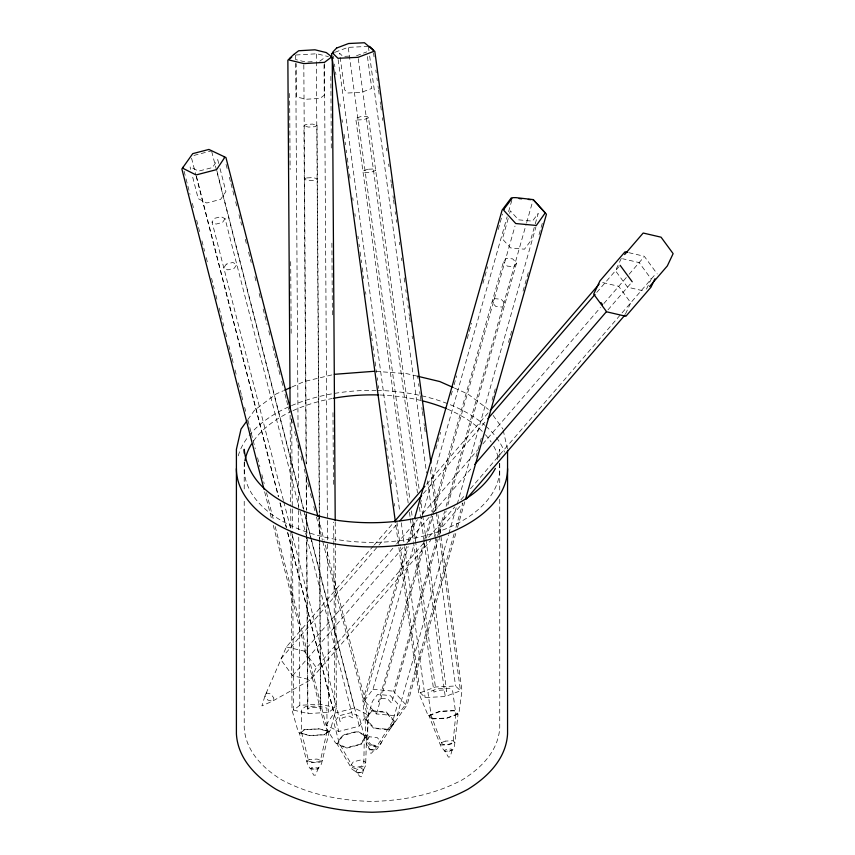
<?xml version="1.0" encoding="UTF-8"?>
<svg xmlns="http://www.w3.org/2000/svg" width="855" height="855" viewBox="0 0 855 855"><rect width="100%" height="100%" fill="white"/><g stroke="black" fill="none" stroke-linecap="round" stroke-linejoin="round"><path stroke-width="0.64" stroke-dasharray="4.28 3.21" d="M363.525 769.553L361.783 776.746L360.062 776.693L355.723 771.584L357.208 769.35L361.109 768.346L363.525 769.553L362.028 771.787L358.138 772.792L355.723 771.584M497.418 459.509L499.737 449.324L499.737 457.04M452.113 749.931L450.243 756.793L448.415 757.135L444.461 750.305L447.357 749.204L451.184 749.023L452.113 749.931L449.217 751.021L445.391 751.214L444.461 750.305M406.627 546.431L362.883 700.491L364.23 717.837L373.827 728.449L389.656 729.7L407.204 704.648L456.046 532.612M408.081 541.301L413.916 520.759M454.133 533.755L405.655 704.499L397.094 715.881L376.478 713.946L364.422 700.64L408.166 546.58M409.63 541.439L415.829 519.616M420.2 504.215L421.291 500.367M435.879 449.014L440.614 432.32M451.184 395.085L452.274 391.237M454.101 384.814L456.656 375.837M467.225 338.601L471.597 323.19M482.904 283.4L487.639 266.707M498.209 229.471L502.58 214.071M364.422 700.64L372.983 689.258L413.809 545.469M415.274 540.339L422.199 515.939M422.562 514.657L507.133 216.817M508.597 211.677L511.867 200.123M508.201 218.495L502.409 238.908L510.542 247.897L524.468 249.2L530.239 241.516L534.589 226.212M509.644 213.397L510.371 210.843L518.515 219.831L532.43 221.135L538.212 213.451L534.952 224.929M424.337 540.542L378.498 701.955L381.212 698.353L387.753 698.963L391.579 703.184L438.145 539.206M424.7 539.259L431.978 513.631M432.341 512.359L503.456 261.887L506.171 258.274L512.711 258.883L516.538 263.105L447.593 505.893M376.478 713.946L424.967 543.203M426.421 538.062L432.619 516.238M432.983 514.956L514.999 226.094M405.655 704.499L393.599 691.193L437.343 537.132M437.707 535.85L444.632 511.461M446.096 506.32L526.285 223.882M526.659 222.599L532.847 200.775M439.598 534.076L446.139 511.012M397.094 715.881L448.49 534.867M448.854 533.573L456.88 505.337M457.243 504.055L535.978 226.746M455.961 527.332L462.886 502.943L434.19 536.352M476.011 456.73L481.846 436.189M492.053 400.236L496.06 386.118M508.447 342.46L512.102 329.624M523.036 291.117L528.871 270.575M539.077 234.623L543.085 220.505M457.5 527.482L464.799 501.8M318.509 767.95L315.377 775.207L313.561 775.079L310.664 768.41L311.851 767.512L318.509 767.95L317.323 768.848L313.4 769.083L310.664 768.41M373.475 545.896L286.361 646.946L264.922 696.034L261.919 705.888L272.414 701.186L310.493 679.843L430.706 540.392M423.449 543.267L316.297 667.563L310.493 679.843L292.613 675.685L280.547 659.237L378.113 546.056M621.286 258.434L615.472 270.725L627.538 287.173L645.418 291.341M625.497 313.935L630.787 302.766L618.71 286.318L600.841 282.15M646.476 289.108L651.232 279.051L639.155 262.603L622.558 258.734M394.978 721.599L377.151 748.927L374.982 750.263L370.45 749.835L366.271 743.85L365.096 718.798L371.294 710.548L386.236 711.948L394.978 721.599L388.779 729.849M283.433 500.474L212.051 222.054L214.53 218.346L221.028 216.657L225.057 218.688L298.758 506.149M225.057 218.688L222.567 222.396L216.069 224.085L212.051 222.054M326.097 725.083L333.92 713.38L354.419 708.058L367.094 714.449L359.271 726.152L338.772 731.474L326.097 725.083L275.118 526.231M273.247 525.344L324.558 725.489L335.523 742.942L346.051 748.253L360.917 744.395L367.426 734.659L368.633 714.053L324.269 541.023M360.917 744.395L361.344 743.775M247.8 419.623L254.566 410.186L276.112 393.973L283.443 390.735M516.538 263.105L513.823 266.717L507.282 266.108L503.456 261.887M373.956 745.175L376.243 747.708L371.487 753.18L370.418 753.084L368.409 746.971L370.033 744.801L377.333 745.592L392.702 721.385L397.703 703.761L390.297 695.575L377.632 694.388L372.374 701.389L367.372 719.012L368.035 741.253L371.465 745.047M374.34 544.881L393.503 522.651M426.613 484.251L488.462 412.505M378.989 545.052L398.152 522.811M423.417 493.517L485.266 421.761M596.758 292.431L620.142 265.317M286.361 646.946L304.23 651.104L395.705 545.009M396.57 543.994L417.486 519.744M422.712 513.673L477.592 450.019M482.819 443.959L600.424 307.533M603.908 303.493L628.243 275.267M629.109 274.263L643.826 257.184M292.613 675.685L405.858 544.314M406.734 543.31L430.257 516.025M433.742 511.985L472.067 467.525M607.958 309.884L631.343 282.77M428.676 537.207L454.817 506.887M460.909 499.812L465.27 494.756M470.496 488.697L621.2 313.881M622.066 312.866L655.892 273.632M319.781 61.229L324.013 58.033M306.09 463.709L303.942 125.974L305.93 124.467L312.481 124.082L317.045 125.204L319.514 513.641M317.045 125.204L315.057 126.7L308.505 127.085L303.942 125.974M292.431 533.883L293.554 710.067L299.816 705.332L320.475 704.125L334.861 707.641L333.674 522.116M293.554 710.067L307.95 713.583L328.598 712.365L334.861 707.641M291.983 386.952L304.188 381.544L331.858 374.918M335.053 52.251L347.91 47.388L369.552 46.33M356.503 55.767L366.784 51.877M408.166 502.986L355.744 118.46L360.575 116.633L366.955 116.323L368.516 117.84L419.132 489.146M368.516 117.84L363.685 119.668L357.305 119.978L355.744 118.46M420.2 692.742L435.419 686.982L455.555 685.999L460.471 690.787L445.241 696.558L425.106 697.53L420.2 692.742L400.354 547.157M428.868 715.443L439.908 711.264L454.497 710.558L458.056 714.032L454.486 746.084L452.712 749.899L449.367 751.171L444.942 751.385L441.073 746.736L428.868 715.443L432.427 718.916L447.026 718.211L458.056 714.032L458.985 712.867L461.978 690.712L437.974 514.699M193.946 155.418L211.089 150.972M295.905 54.998L316.799 53.769L328.406 56.612M312.182 61.678L305.844 62.052L296.129 59.679M349.086 56.12L342.908 56.43L339.585 53.192L344.576 89.764L347.889 93.003L361.483 92.34L371.765 88.45L367.319 55.789M375.879 371.348L407.066 373.721L418.384 376.424M372.983 689.258L393.599 691.193M374.618 749.867L370.707 749.504L368.409 746.971M628.885 252.685L644.264 256.265L657.239 273.953M454.422 388.031L467.845 393.973L488.365 409.417M432.427 718.916L427.639 714.385L418.683 692.817L395.416 522.084M304.23 651.104L316.297 667.563M493.153 415.434L502.932 429.071M318.306 517.777L323.938 539.729M226.051 164.374L227.708 170.829M229.364 177.284L230.69 182.457M231.021 183.739L234.003 195.368M235.659 201.823L237.316 208.278M238.973 214.733L241.612 225.068M245.257 239.272L246.913 245.727M248.57 252.182L251.22 262.506M254.865 276.71L256.511 283.176M259.161 293.5L260.818 299.955M263.137 308.997L267.113 324.494M268.769 330.949L270.426 337.404M272.734 346.446L276.71 361.932M277.041 363.225L280.023 374.853M281.68 381.309L283.336 387.764M284.993 394.219L286.307 399.381M286.639 400.674L289.621 412.292M291.277 418.747L292.934 425.213M294.59 431.668L295.916 436.83M296.247 438.123L299.229 449.741M300.885 456.196L302.531 462.651M304.188 469.106L305.513 474.279M305.844 475.572L308.826 487.19M310.483 493.645L312.139 500.1M313.796 506.555L315.121 511.718M316.435 516.89L322.399 540.125M322.73 541.418L367.094 714.449M218.72 163.465L217.747 159.65L212.457 167.548L198.617 171.139L190.067 166.832L190.718 169.376M220.034 168.563L225.912 191.488L220.622 199.397L206.782 202.988L198.221 198.67L192.343 175.745M216.914 170.915L303.653 509.227M304.979 514.389L311.263 538.928M311.594 540.21L359.271 726.152M211.719 151.538L303.429 509.206M303.76 510.499L310.386 536.331M310.718 537.613L354.419 708.058M300.084 511.322L306.379 535.871M306.71 537.164L353.104 718.082L349.075 716.052L342.577 717.74L340.098 721.46L291.384 531.489M283.764 501.767L291.053 530.196M196.415 176.237L278.516 496.466M280.173 502.922L286.468 527.46M287.793 532.622L338.772 731.474M191.552 158.143L195.859 174.933M196.19 176.216L278.303 496.456M279.959 502.911L286.243 527.439M287.569 532.601L333.92 713.38M184.071 171.139L185.717 177.594M186.048 178.887L190.024 194.384M192.343 203.426L194 209.881M196.65 220.205L199.632 231.833M201.94 240.864L204.591 251.199M206.247 257.654L207.904 264.11M211.548 278.313L214.199 288.648M215.845 295.103L217.501 301.559M219.158 308.014L223.796 326.086M225.453 332.542L227.109 339.007M228.766 345.463L231.737 357.08M232.068 358.373L233.394 363.535M235.05 369.991L236.707 376.446M238.363 382.901L241.345 394.529M241.676 395.822L243.002 400.984M244.658 407.44L245.652 411.308M247.961 420.35L250.943 431.978M251.274 433.261L255.25 448.757M257.569 457.799L259.888 466.841M261.865 474.589L264.184 483.62M266.504 492.662L273.792 521.069M264.633 491.775L271.591 518.889M503.221 430.332L507.56 449.324M431.486 467.054L437.258 509.398M373.496 52.882L374.041 56.847M375.847 70.089L376.211 72.728M376.927 78.029L377.29 80.669M378.006 85.97L378.37 88.61M378.551 89.935L379.449 96.551M380.176 101.852L380.539 104.492M380.721 105.817L381.619 112.433M382.345 117.734L382.698 120.373M386.492 148.172L386.855 150.811M388.651 164.053L389.014 166.693M390.821 179.935L391.184 182.575M391.366 183.9L392.263 190.515M392.99 195.816L393.343 198.456M393.524 199.781L394.433 206.397M395.149 211.698L395.512 214.338M396.228 219.639L396.592 222.279M399.296 242.136L399.659 244.776M401.465 258.018L401.829 260.657M404.169 277.864L405.078 284.48M405.794 289.781L406.157 292.421M406.884 297.722L407.237 300.362M407.963 305.663L408.327 308.302M409.043 313.603L409.406 316.243M409.588 317.568L410.486 324.184M412.11 336.101L412.473 338.751M417.529 375.805L417.881 378.455M418.608 383.745L418.971 386.396M419.687 391.686L420.051 394.337M420.233 395.651L421.13 402.278M421.857 407.568L422.22 410.218M422.391 411.533L423.3 418.159M424.016 423.449L424.379 426.1M424.561 427.415L425.288 432.716M430.332 469.769L435.932 510.798M436.103 512.124L439.171 534.621M439.352 535.946L460.471 690.787M368.409 46.769L368.954 50.734M369.67 56.035L426.506 472.922M427.586 480.863L431.743 511.301M432.459 516.602L434.992 535.123M435.163 536.448L455.555 685.999M421.12 503.691L422.562 514.261M422.744 515.586L425.801 538.062M425.982 539.387L446.716 691.46L445.156 689.942L438.775 690.252L433.945 692.08L413.574 542.658M358.277 58.642L417.454 492.737M419.442 507.304L424.133 541.707M424.315 543.032L445.241 696.558M348.274 47.741L409.983 500.367M411.426 510.959L435.419 686.982M409.427 512.241L410.154 517.532M410.325 518.857L413.393 541.333M338.142 59.626L399.851 512.241M401.294 522.832L404.362 545.33M404.543 546.655L425.106 697.53M333.407 56.152L333.771 58.803M334.497 64.093L334.85 66.743M335.577 72.034L335.94 74.684M339.905 103.797L340.269 106.448M342.075 119.679L342.428 122.329M344.052 134.235L344.96 140.861M345.142 142.176L345.495 144.826M346.222 150.117L346.585 152.767M347.301 158.057L348.209 164.684M348.391 165.998L348.744 168.649M349.471 173.939L350.368 180.565M352.72 197.762L353.083 200.412M354.878 213.643L355.242 216.294M357.946 236.151L358.309 238.791M359.036 244.092L359.389 246.732M360.115 252.033L361.013 258.648M361.195 259.973L361.558 262.613M362.274 267.914L363.183 274.53M363.364 275.855L363.728 278.495M365.523 291.737L365.887 294.377M370.942 331.441L371.658 336.731M371.84 338.056L372.203 340.696M372.93 345.997L373.827 352.613M374.009 353.938L374.372 356.578M375.089 361.879L375.997 368.494M376.168 369.82L376.531 372.459M377.258 377.76L377.611 380.4M378.338 385.701L378.701 388.341M383.745 425.405L384.109 428.045M385.733 439.962L386.642 446.577M386.813 447.902L387.176 450.553M387.903 455.843L388.266 458.494M388.982 463.784L389.346 466.435M390.062 471.725L390.425 474.375M391.152 479.666L392.05 486.281M394.39 503.488L394.754 506.139M396.923 522.02L400.172 545.843M335.224 522.031L335.352 542.049M335.363 543.385L336.41 707.545L330.425 730.138L329.325 731.335L324.793 734.766L309.82 735.642L299.389 733.088L298.277 732.03L292.015 710.152L290.7 504.61M330.842 76.33L331.312 151.068M331.9 243.162L332.381 317.91M332.98 412.676L333.45 486.078M324.462 63.708L327.518 542.861M327.529 544.197L328.598 712.365M324.056 64.681L324.248 95.226L320.016 98.421L306.079 99.244L296.364 96.872L296.151 63.665M319.524 514.977L319.685 538.992M319.685 540.328L320.764 708.464L316.2 707.352L309.649 707.737L307.661 709.233L306.4 511.739M316.329 54.132L319.257 513.257M319.268 514.592L320.475 704.125M303.814 64.927L306.357 463.998M306.443 477.347L306.646 509.377M306.678 514.71L306.838 538.736M306.838 540.071L307.95 713.583M306.186 478.383L306.389 510.414M295.68 55.34L295.723 62.009M295.734 63.345L298.064 430.386M298.149 443.734L298.566 509.131M298.577 510.467L298.716 531.821M298.748 537.164L299.816 705.332M289.631 93.441L290.112 169.514M290.7 261.609L291.17 335.021M291.705 419.1L292.431 532.547M290.134 415.188L290.689 503.274M499.737 463.474L499.737 489.979M499.737 499.331L499.737 727.648C498.369 750.936 481.141 768.175 462.32 779.813C434.554 794.69 403.261 800.718 371.978 801.413C340.696 800.718 309.403 794.69 281.637 779.813C262.816 768.175 245.599 750.936 244.22 727.648L244.22 499.331M244.22 462.192L244.22 489.979M238.224 455.854A135.571 78.275 0 0 1 248.292 436.563M249.115 435.526A135.571 78.275 0 0 1 375.89 390.382M377.205 390.404A135.571 78.275 0 0 1 484.967 425.352M485.886 426.175A135.571 78.275 0 0 1 495.665 436.563M496.466 437.61A135.571 78.275 0 0 1 504.493 452.071M499.438 463.496A127.758 73.765 0 0 1 370.856 542.38A127.758 73.765 0 0 1 244.701 462.202M253.572 440.924A127.758 73.765 0 0 1 291.801 411.191M292.998 410.646A127.758 73.765 0 0 1 332.274 398.505M379.962 394.999A127.758 73.765 0 0 1 420.874 400.471M447.304 409.043A127.758 73.765 0 0 1 482.626 431.743M485.437 434.714A127.758 73.765 0 0 1 491.123 441.982M493.741 446.278A127.758 73.765 0 0 1 498.497 458.355M364.316 736.497L363.845 762.778L361.622 766.101L355.787 767.619L352.175 765.802L339.136 743.038L334.006 723.031L338.804 715.849L351.405 712.578L359.196 716.501L364.316 736.497M366.592 735.909L365.63 765.567L362.413 771.969L357.903 773.144L351.961 769.115L336.87 743.626L342.534 735.14L357.401 731.282L366.592 735.909M455.833 714.139L453.032 742.621L448.704 744.267L442.965 744.545L441.565 743.177L431.091 715.336L427.96 692.368L437.311 688.82L449.687 688.222L452.701 691.161L455.833 714.139M327.048 731.463L320.422 760.501L318.637 761.848L312.759 762.2L308.666 761.196L301.665 732.959L301.516 709.597L305.363 706.69L318.06 705.941L326.899 708.111L327.048 731.463M329.325 731.335L321.448 764.017L317.75 768.955L313.208 769.222L310.044 768.453L307.682 764.819L299.389 733.088L303.931 729.668L318.894 728.781L329.325 731.335M266.375 692.956L264.922 696.034L267.946 700.138L272.414 701.186L273.867 698.108L270.843 693.993L266.375 692.956M226.276 264.152L223.796 267.872L227.815 269.891L234.313 268.203L236.803 264.494L232.774 262.464L226.276 264.152M343.047 735.396L337.693 743.412L346.371 747.783L360.404 744.139L365.758 736.123L357.08 731.752L343.047 735.396M353.243 761.88L350.293 766.294L355.071 768.698L362.787 766.689L365.737 762.286L360.96 759.881L353.243 761.88M494.714 298.641L491.999 302.253L495.815 306.475L502.355 307.084L505.07 303.482L501.244 299.261L494.714 298.641M371.786 711.082L365.919 718.873L374.169 727.99L388.288 729.315L394.144 721.524L385.894 712.407L371.786 711.082M369.36 736.786L366.132 741.071L370.675 746.084L378.444 746.81L381.661 742.535L377.119 737.512L369.36 736.786M306.272 177.968L304.284 179.475L308.847 180.587L315.399 180.202L317.387 178.706L312.823 177.584L306.272 177.968M304.508 729.807L300.223 733.045L310.066 735.45L324.205 734.627L328.502 731.388L318.648 728.973L304.508 729.807M309.125 759.529L306.763 761.303L312.182 762.628L319.962 762.179L322.314 760.394L316.895 759.069L309.125 759.529M367.746 169.258L362.915 171.086L364.476 172.603L370.867 172.293L375.687 170.466L374.137 168.948L367.746 169.258M440.101 711.456L429.68 715.411L433.036 718.692L446.823 718.018L457.254 714.075L453.887 710.794L440.101 711.456M445.455 741.103L439.716 743.273L441.565 745.068L449.153 744.705L454.881 742.535L453.032 740.729L445.455 741.103"/><path stroke-width="1.28" d="M414.643 518.194L502.131 210.074L511.333 197.836M465.526 499.235L546.452 214.231L533.488 199.92M654.962 278.751L650.986 287.162L625.881 316.286L606.665 311.819L593.691 294.131L599.932 280.921L625.048 251.787L627.602 252.385M247.042 420.681L241.025 429.071L236.407 449.324L236.407 733.975C237.861 758.684 256.147 776.981 276.112 789.325C305.577 805.121 338.783 811.513 371.978 812.25C405.174 811.513 438.38 805.121 467.845 789.325C487.82 776.981 506.096 758.684 507.56 733.975L507.56 450.617M495.387 468.422C482.979 491.369 459.541 504.461 435.858 513.203C404.49 522.822 371.38 524.885 338.911 520.577C300.084 513.278 248.784 495.109 244.22 449.324L244.22 453.182M394.379 521.646L424.871 486.271M490.204 410.486L599.098 284.17M624.652 254.534L643.184 233.03L661.065 237.188L673.131 253.636L667.327 265.926L649.629 286.457M399.894 520.791L421.675 495.537M487.874 418.736L595.027 294.441M474.685 464.489L606.227 311.904M466.424 498.967L624.973 315.057M291.715 57.253L287.868 60.16L290.091 408.519M284.662 390.19L290.764 387.486M333.877 52.7L331.537 53.587L395.416 522.084M334.38 374.319L374.576 371.252M519.156 198.574L521.764 198.82M528.283 199.429L530.891 199.675M418.384 376.424L439.769 381.544L453.193 387.486M369.552 46.33L374.832 51.482L430.941 463.079M620.142 265.317L632.208 281.765M601.065 302.67L602.572 304.722M317.975 516.484L225.934 157.523L208.909 149.443L192.738 153.643L181.869 168.959L263.971 489.188M224.063 156.593L224.405 157.918L216.582 169.621L196.084 174.944L183.408 168.553L183.066 167.227M332.264 57.552L335.213 520.695M507.56 468.615A135.571 78.275 0 0 1 371.978 546.89A135.571 78.275 0 0 1 236.407 468.615M244.915 460.92A127.758 73.765 0 0 1 251.466 444.119M333.6 398.27A127.758 73.765 0 0 1 378.626 394.957M422.167 400.781A127.758 73.765 0 0 1 446.064 408.53M504.012 209.048L503.68 210.223L515.736 223.529L536.341 225.464L545.234 212.906L533.189 199.6L515.928 197.633L512.573 197.665L504.012 209.048M336.592 48.072L332.841 51.984L333.055 53.512L337.96 58.3L358.095 57.317L373.314 51.557L373.111 50.028L364.476 42.75L348.594 43.52L336.592 48.072M293.746 54.496L289.407 58.514L289.418 60.074L303.803 63.591L324.462 62.372L330.714 57.648L330.714 56.088L326.321 52.583L314.971 49.804L298.684 50.755L293.746 54.496"/></g></svg>
